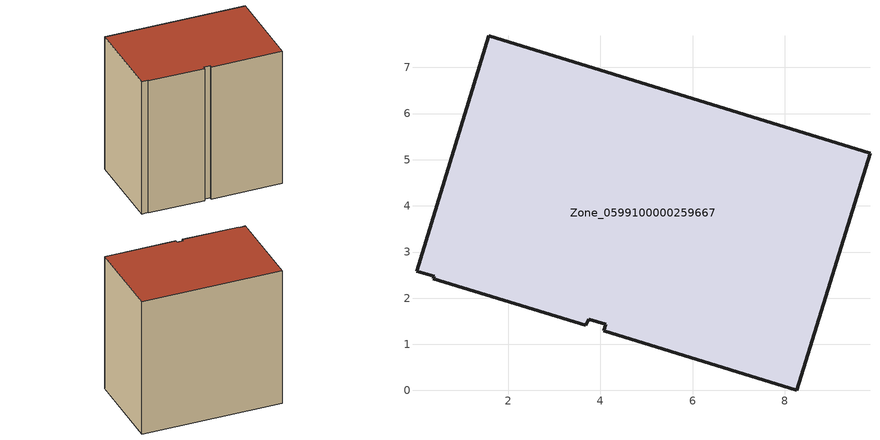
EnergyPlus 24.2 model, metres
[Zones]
Zone_0599100000259667
 floor ground (C_G): 3.68,1.41 0.38,2.42 0.4,2.48 0.01,2.59 1.58,7.69 9.84,5.14 8.26,0 4.07,1.29 4.12,1.44 3.75,1.54 z0
 wall outside (C_F): 8.26,0 9.84,5.14 1.58,7.69 0.01,2.59 0.4,2.48 0.38,2.42 3.68,1.41 3.75,1.54 4.12,1.44 4.07,1.29 8.26,0 z0:8.76
 roof outside (C_R): 0.38,2.42 3.68,1.41 3.75,1.54 4.12,1.44 4.07,1.29 8.26,0 9.84,5.14 1.58,7.69 0.01,2.59 0.4,2.48 z8.76
[BUILDING]
Pand.0599100000259667: North Axis=0; Terrain=City; Loads Convergence Tolerance Value=0.04; Temperature Convergence Tolerance Value=0.4; Solar Distribution=FullExterior; Maximum Number of Warmup Days=25; Minimum Number of Warmup Days=1
[Site:Location]
Rotterdam.The.Hague.AP_ZH_NLD Design_Conditions: Latitude=51.96; Longitude=4.45; Time Zone=1; Elevation=-4.5
[SITE:GROUNDTEMPERATURE:BUILDINGSURFACE]
18, 18, 18, 18, 18, 18, 18, 18, 18, 18, 18, 18
[MATERIAL] Thermal Absorptance=0.9; Solar Absorptance=0.7; Visible Absorptance=0.7
Name | Roughness | Thickness | Conductivity | Density | Specific Heat
G.TC.1975-1991 | MediumSmooth | 0.15 | 0.288461 | 540 | 1210
F.TC.1975-1991 | Rough | 0.3 | 0.230769 | 1920 | 840
R.TC.1975-1991 | MediumRough | 0.2 | 0.153846 | 1500 | 1000
[CONSTRUCTION]
C_G: G.TC.1975-1991
C_F: F.TC.1975-1991
C_R: R.TC.1975-1991
[ZONE]
Zone_0599100000259667: Type=1; Multiplier=1; Ceiling Height=Autocalculate; Volume=Autocalculate; Floor Area=autocalculate; Part of Total Floor Area=Yes
[ZONEINFILTRATION:DESIGNFLOWRATE]
Infil_Zone_0599100000259667: Zone or ZoneList or Space or SpaceList=Zone_0599100000259667; Schedule=AlwaysOn; Design Flow Rate Calculation Method=Flow/Area; Flow Rate per Floor Area=0.003; Constant Term Coefficient=1; Temperature Term Coefficient=0; Velocity Term Coefficient=0; Velocity Squared Term Coefficient=0
[HVACTEMPLATE:ZONE:IDEALLOADSAIRSYSTEM]
Zone_0599100000259667: Maximum Heating Supply Air Temperature=50; Minimum Cooling Supply Air Temperature=13; Maximum Heating Supply Air Humidity Ratio=0.0156; Minimum Cooling Supply Air Humidity Ratio=0.0077; Heating Limit=NoLimit; Cooling Limit=NoLimit; Dehumidification Control Type=ConstantSensibleHeatRatio; Cooling Sensible Heat Ratio=0.7; Dehumidification Setpoint=60; Humidification Control Type=None; Humidification Setpoint=30; Outdoor Air Method=None; Outdoor Air Flow Rate per Person=0.00944; Outdoor Air Flow Rate per Zone Floor Area=0; Outdoor Air Flow Rate per Zone=0; Demand Controlled Ventilation Type=None; Outdoor Air Economizer Type=NoEconomizer; Heat Recovery Type=None; Sensible Heat Recovery Effectiveness=0.7; Latent Heat Recovery Effectiveness=0.65
[ZONECONTROL:THERMOSTAT]
ThermostatControl_Zone_0599100000259667: Zone or ZoneList=Zone_0599100000259667; Control Type Schedule=DualSetpointControlType; Control 1=Thermostat_Zone_0599100000259667; Temperature Difference Between Cutout And Setpoint=0
[THERMOSTATSETPOINT:DUALSETPOINT]
Thermostat_Zone_0599100000259667: Heating Setpoint Temperature Schedule=HeatingSetpoint_Zone_0599100000259667; Cooling Setpoint Temperature Schedule=CoolingSetpoint_Zone_0599100000259667
[SCHEDULE:COMPACT]
HeatingSetpoint_Zone_0599100000259667: Through: 12/31, For: AllDays, Until: 24:00, 21
CoolingSetpoint_Zone_0599100000259667: Through: 12/31, For: AllDays, Until: 24:00, 24
DualSetpointControlType: Through: 12/31, For: AllDays, Until: 24:00, 4
AlwaysOn: Through: 12/31, For: AllDays, Until: 24:00, 1
